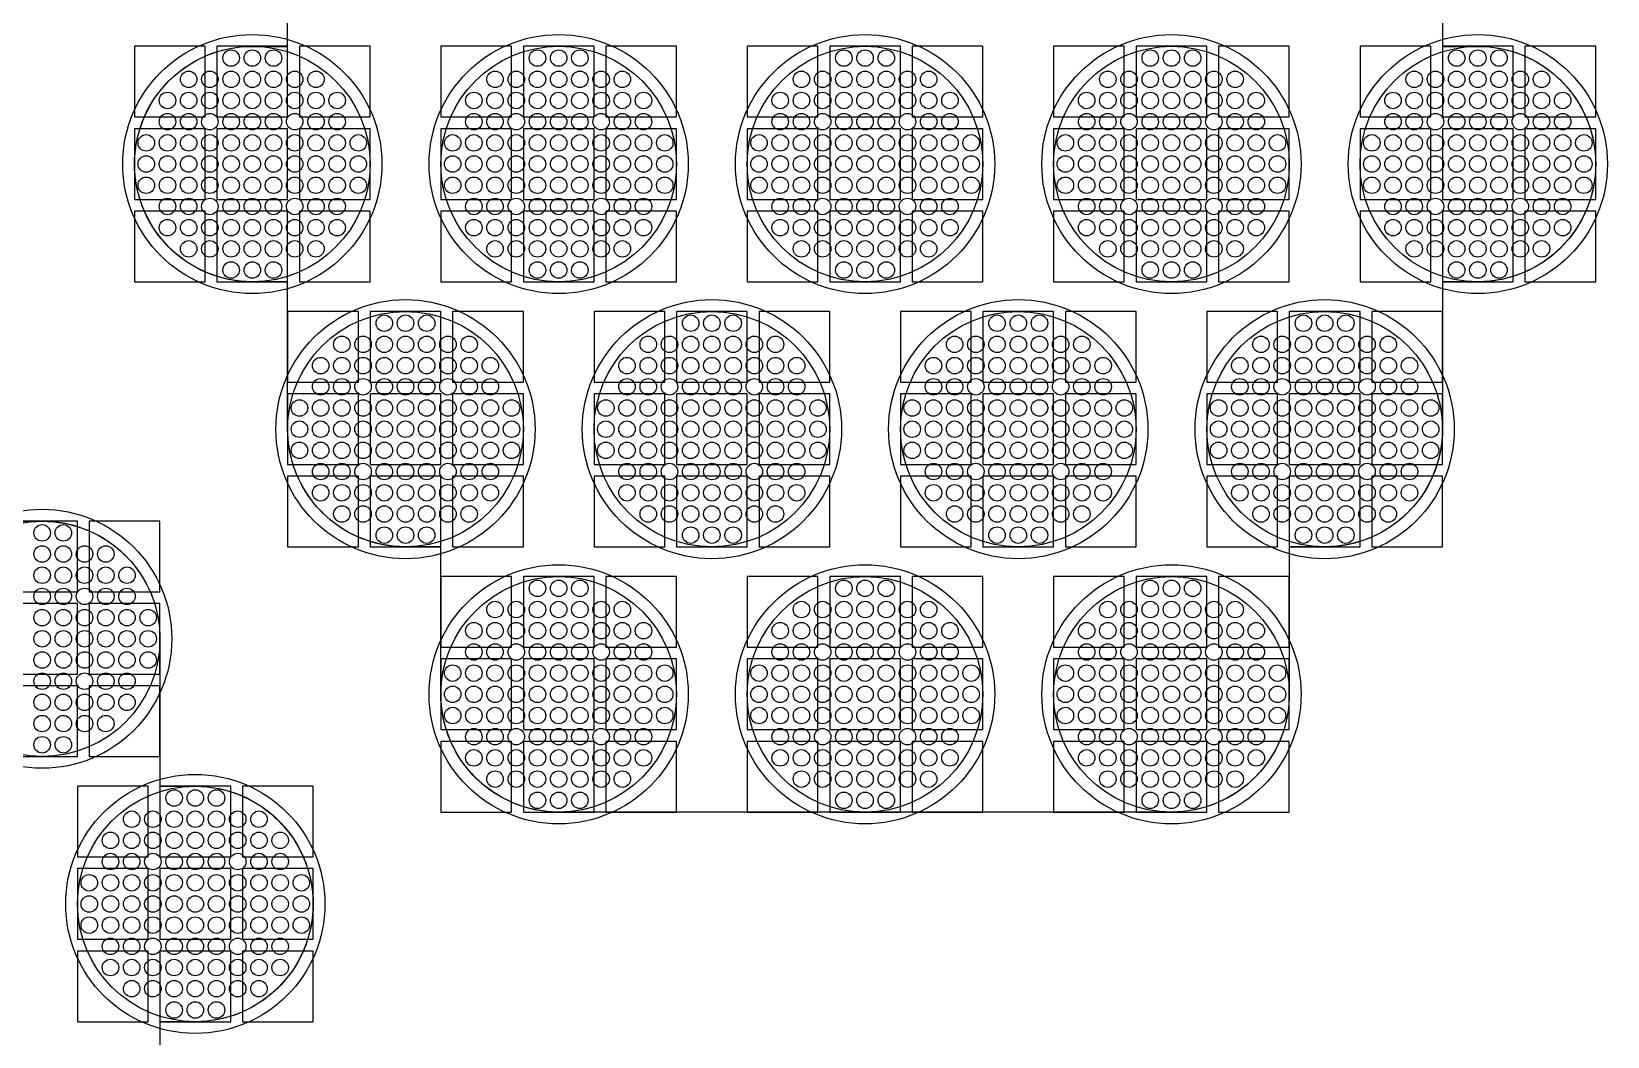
# Model space of a CAD drawing. Extents: x -49 to 54, y -38 to 38.
# Drawn here: x 37.28 to 43.96, y -30.41 to -26.14 of the extents above; entities that cross this region are included whole.
import ezdxf

# ---------------------------------------------------------------- set-up
doc = ezdxf.new("R2010")
doc.units = 0
for name, color, linetype in [('BACK_LAYER', 5, 'CONTINUOUS'), ('COND_LAYER_LOWER_ELECTRODE', 6, 'CONTINUOUS'), ('CONDUCTIVE_LAYER_BACK_LAYER', 2, 'CONTINUOUS'), ('EMITTER', 3, 'CONTINUOUS'), ('LOWER_ELECTRODE', 1, 'CONTINUOUS')]:
    doc.layers.add(name, color=color, linetype=linetype)

msp = doc.modelspace()

# ---------------------------------------------------------------- linework, layer by layer
at = {"layer": 'BACK_LAYER'}
for points in [[(37.7139, -26.5058), (38.0139, -26.5058), (38.0139, -26.2058), (37.7139, -26.2058)], [(38.0639, -26.5058), (38.3639, -26.5058), (38.3639, -26.2058), (38.0639, -26.2058)], [(38.4139, -26.5058), (38.7139, -26.5058), (38.7139, -26.2058), (38.4139, -26.2058)], [(39.0139, -26.5058), (39.3139, -26.5058), (39.3139, -26.2058), (39.0139, -26.2058)], [(39.3639, -26.5058), (39.6639, -26.5058), (39.6639, -26.2058), (39.3639, -26.2058)], [(39.7139, -26.5058), (40.0139, -26.5058), (40.0139, -26.2058), (39.7139, -26.2058)], [(40.3139, -26.5058), (40.6139, -26.5058), (40.6139, -26.2058), (40.3139, -26.2058)], [(40.6639, -26.5058), (40.9639, -26.5058), (40.9639, -26.2058), (40.6639, -26.2058)], [(41.0139, -26.5058), (41.3139, -26.5058), (41.3139, -26.2058), (41.0139, -26.2058)], [(41.6139, -26.5058), (41.9139, -26.5058), (41.9139, -26.2058), (41.6139, -26.2058)], [(41.9639, -26.5058), (42.2639, -26.5058), (42.2639, -26.2058), (41.9639, -26.2058)], [(42.3139, -26.5058), (42.6139, -26.5058), (42.6139, -26.2058), (42.3139, -26.2058)], [(42.9139, -26.5058), (43.2139, -26.5058), (43.2139, -26.2058), (42.9139, -26.2058)], [(43.2639, -26.5058), (43.5639, -26.5058), (43.5639, -26.2058), (43.2639, -26.2058)], [(43.6139, -26.5058), (43.9139, -26.5058), (43.9139, -26.2058), (43.6139, -26.2058)], [(37.7139, -26.8558), (38.0139, -26.8558), (38.0139, -26.5558), (37.7139, -26.5558)], [(38.0639, -26.8558), (38.3639, -26.8558), (38.3639, -26.5558), (38.0639, -26.5558)], [(38.4139, -26.8558), (38.7139, -26.8558), (38.7139, -26.5558), (38.4139, -26.5558)], [(39.0139, -26.8558), (39.3139, -26.8558), (39.3139, -26.5558), (39.0139, -26.5558)], [(39.3639, -26.8558), (39.6639, -26.8558), (39.6639, -26.5558), (39.3639, -26.5558)], [(39.7139, -26.8558), (40.0139, -26.8558), (40.0139, -26.5558), (39.7139, -26.5558)], [(40.3139, -26.8558), (40.6139, -26.8558), (40.6139, -26.5558), (40.3139, -26.5558)], [(40.6639, -26.8558), (40.9639, -26.8558), (40.9639, -26.5558), (40.6639, -26.5558)], [(41.0139, -26.8558), (41.3139, -26.8558), (41.3139, -26.5558), (41.0139, -26.5558)], [(41.6139, -26.8558), (41.9139, -26.8558), (41.9139, -26.5558), (41.6139, -26.5558)], [(41.9639, -26.8558), (42.2639, -26.8558), (42.2639, -26.5558), (41.9639, -26.5558)], [(42.3139, -26.8558), (42.6139, -26.8558), (42.6139, -26.5558), (42.3139, -26.5558)], [(42.9139, -26.8558), (43.2139, -26.8558), (43.2139, -26.5558), (42.9139, -26.5558)], [(43.2639, -26.8558), (43.5639, -26.8558), (43.5639, -26.5558), (43.2639, -26.5558)], [(43.6139, -26.8558), (43.9139, -26.8558), (43.9139, -26.5558), (43.6139, -26.5558)], [(37.7139, -27.2058), (38.0139, -27.2058), (38.0139, -26.9058), (37.7139, -26.9058)], [(38.0639, -27.2058), (38.3639, -27.2058), (38.3639, -26.9058), (38.0639, -26.9058)], [(38.4139, -27.2058), (38.7139, -27.2058), (38.7139, -26.9058), (38.4139, -26.9058)], [(39.0139, -27.2058), (39.3139, -27.2058), (39.3139, -26.9058), (39.0139, -26.9058)], [(39.3639, -27.2058), (39.6639, -27.2058), (39.6639, -26.9058), (39.3639, -26.9058)], [(39.7139, -27.2058), (40.0139, -27.2058), (40.0139, -26.9058), (39.7139, -26.9058)], [(40.3139, -27.2058), (40.6139, -27.2058), (40.6139, -26.9058), (40.3139, -26.9058)], [(40.6639, -27.2058), (40.9639, -27.2058), (40.9639, -26.9058), (40.6639, -26.9058)], [(41.0139, -27.2058), (41.3139, -27.2058), (41.3139, -26.9058), (41.0139, -26.9058)], [(41.6139, -27.2058), (41.9139, -27.2058), (41.9139, -26.9058), (41.6139, -26.9058)], [(41.9639, -27.2058), (42.2639, -27.2058), (42.2639, -26.9058), (41.9639, -26.9058)], [(42.3139, -27.2058), (42.6139, -27.2058), (42.6139, -26.9058), (42.3139, -26.9058)], [(42.9139, -27.2058), (43.2139, -27.2058), (43.2139, -26.9058), (42.9139, -26.9058)], [(43.2639, -27.2058), (43.5639, -27.2058), (43.5639, -26.9058), (43.2639, -26.9058)], [(43.6139, -27.2058), (43.9139, -27.2058), (43.9139, -26.9058), (43.6139, -26.9058)], [(38.3639, -27.6316), (38.6639, -27.6316), (38.6639, -27.3316), (38.3639, -27.3316)], [(38.7139, -27.6316), (39.0139, -27.6316), (39.0139, -27.3316), (38.7139, -27.3316)], [(39.0639, -27.6316), (39.3639, -27.6316), (39.3639, -27.3316), (39.0639, -27.3316)], [(39.6639, -27.6316), (39.9639, -27.6316), (39.9639, -27.3316), (39.6639, -27.3316)], [(40.0139, -27.6316), (40.3139, -27.6316), (40.3139, -27.3316), (40.0139, -27.3316)], [(40.3639, -27.6316), (40.6639, -27.6316), (40.6639, -27.3316), (40.3639, -27.3316)], [(40.9639, -27.6316), (41.2639, -27.6316), (41.2639, -27.3316), (40.9639, -27.3316)], [(41.3139, -27.6316), (41.6139, -27.6316), (41.6139, -27.3316), (41.3139, -27.3316)], [(41.6639, -27.6316), (41.9639, -27.6316), (41.9639, -27.3316), (41.6639, -27.3316)], [(42.2639, -27.6316), (42.5639, -27.6316), (42.5639, -27.3316), (42.2639, -27.3316)], [(42.6139, -27.6316), (42.9139, -27.6316), (42.9139, -27.3316), (42.6139, -27.3316)], [(42.9639, -27.6316), (43.2639, -27.6316), (43.2639, -27.3316), (42.9639, -27.3316)], [(38.3639, -27.9816), (38.6639, -27.9816), (38.6639, -27.6816), (38.3639, -27.6816)], [(38.7139, -27.9816), (39.0139, -27.9816), (39.0139, -27.6816), (38.7139, -27.6816)], [(39.0639, -27.9816), (39.3639, -27.9816), (39.3639, -27.6816), (39.0639, -27.6816)], [(39.6639, -27.9816), (39.9639, -27.9816), (39.9639, -27.6816), (39.6639, -27.6816)], [(40.0139, -27.9816), (40.3139, -27.9816), (40.3139, -27.6816), (40.0139, -27.6816)], [(40.3639, -27.9816), (40.6639, -27.9816), (40.6639, -27.6816), (40.3639, -27.6816)], [(40.9639, -27.9816), (41.2639, -27.9816), (41.2639, -27.6816), (40.9639, -27.6816)], [(41.3139, -27.9816), (41.6139, -27.9816), (41.6139, -27.6816), (41.3139, -27.6816)], [(41.6639, -27.9816), (41.9639, -27.9816), (41.9639, -27.6816), (41.6639, -27.6816)], [(42.2639, -27.9816), (42.5639, -27.9816), (42.5639, -27.6816), (42.2639, -27.6816)], [(42.6139, -27.9816), (42.9139, -27.9816), (42.9139, -27.6816), (42.6139, -27.6816)], [(42.9639, -27.9816), (43.2639, -27.9816), (43.2639, -27.6816), (42.9639, -27.6816)], [(38.3639, -28.3316), (38.6639, -28.3316), (38.6639, -28.0316), (38.3639, -28.0316)], [(38.7139, -28.3316), (39.0139, -28.3316), (39.0139, -28.0316), (38.7139, -28.0316)], [(39.0639, -28.3316), (39.3639, -28.3316), (39.3639, -28.0316), (39.0639, -28.0316)], [(39.6639, -28.3316), (39.9639, -28.3316), (39.9639, -28.0316), (39.6639, -28.0316)], [(40.0139, -28.3316), (40.3139, -28.3316), (40.3139, -28.0316), (40.0139, -28.0316)], [(40.3639, -28.3316), (40.6639, -28.3316), (40.6639, -28.0316), (40.3639, -28.0316)], [(40.9639, -28.3316), (41.2639, -28.3316), (41.2639, -28.0316), (40.9639, -28.0316)], [(41.3139, -28.3316), (41.6139, -28.3316), (41.6139, -28.0316), (41.3139, -28.0316)], [(41.6639, -28.3316), (41.9639, -28.3316), (41.9639, -28.0316), (41.6639, -28.0316)], [(42.2639, -28.3316), (42.5639, -28.3316), (42.5639, -28.0316), (42.2639, -28.0316)], [(42.6139, -28.3316), (42.9139, -28.3316), (42.9139, -28.0316), (42.6139, -28.0316)], [(42.9639, -28.3316), (43.2639, -28.3316), (43.2639, -28.0316), (42.9639, -28.0316)], [(37.1721, -28.5218), (37.4721, -28.5218), (37.4721, -28.2218), (37.1721, -28.2218)], [(37.5221, -28.5218), (37.8221, -28.5218), (37.8221, -28.2218), (37.5221, -28.2218)], [(39.0139, -28.7575), (39.3139, -28.7575), (39.3139, -28.4575), (39.0139, -28.4575)], [(39.3639, -28.7575), (39.6639, -28.7575), (39.6639, -28.4575), (39.3639, -28.4575)], [(39.7139, -28.7575), (40.0139, -28.7575), (40.0139, -28.4575), (39.7139, -28.4575)], [(40.3139, -28.7575), (40.6139, -28.7575), (40.6139, -28.4575), (40.3139, -28.4575)], [(40.6639, -28.7575), (40.9639, -28.7575), (40.9639, -28.4575), (40.6639, -28.4575)], [(41.0139, -28.7575), (41.3139, -28.7575), (41.3139, -28.4575), (41.0139, -28.4575)], [(41.6139, -28.7575), (41.9139, -28.7575), (41.9139, -28.4575), (41.6139, -28.4575)], [(41.9639, -28.7575), (42.2639, -28.7575), (42.2639, -28.4575), (41.9639, -28.4575)], [(42.3139, -28.7575), (42.6139, -28.7575), (42.6139, -28.4575), (42.3139, -28.4575)], [(37.1721, -28.8718), (37.4721, -28.8718), (37.4721, -28.5718), (37.1721, -28.5718)], [(37.5221, -28.8718), (37.8221, -28.8718), (37.8221, -28.5718), (37.5221, -28.5718)], [(39.0139, -29.1075), (39.3139, -29.1075), (39.3139, -28.8075), (39.0139, -28.8075)], [(39.3639, -29.1075), (39.6639, -29.1075), (39.6639, -28.8075), (39.3639, -28.8075)], [(39.7139, -29.1075), (40.0139, -29.1075), (40.0139, -28.8075), (39.7139, -28.8075)], [(40.3139, -29.1075), (40.6139, -29.1075), (40.6139, -28.8075), (40.3139, -28.8075)], [(40.6639, -29.1075), (40.9639, -29.1075), (40.9639, -28.8075), (40.6639, -28.8075)], [(41.0139, -29.1075), (41.3139, -29.1075), (41.3139, -28.8075), (41.0139, -28.8075)], [(41.6139, -29.1075), (41.9139, -29.1075), (41.9139, -28.8075), (41.6139, -28.8075)], [(41.9639, -29.1075), (42.2639, -29.1075), (42.2639, -28.8075), (41.9639, -28.8075)], [(42.3139, -29.1075), (42.6139, -29.1075), (42.6139, -28.8075), (42.3139, -28.8075)], [(37.1721, -29.2218), (37.4721, -29.2218), (37.4721, -28.9218), (37.1721, -28.9218)], [(37.5221, -29.2218), (37.8221, -29.2218), (37.8221, -28.9218), (37.5221, -28.9218)], [(39.0139, -29.4575), (39.3139, -29.4575), (39.3139, -29.1575), (39.0139, -29.1575)], [(39.3639, -29.4575), (39.6639, -29.4575), (39.6639, -29.1575), (39.3639, -29.1575)], [(39.7139, -29.4575), (40.0139, -29.4575), (40.0139, -29.1575), (39.7139, -29.1575)], [(40.3139, -29.4575), (40.6139, -29.4575), (40.6139, -29.1575), (40.3139, -29.1575)], [(40.6639, -29.4575), (40.9639, -29.4575), (40.9639, -29.1575), (40.6639, -29.1575)], [(41.0139, -29.4575), (41.3139, -29.4575), (41.3139, -29.1575), (41.0139, -29.1575)], [(41.6139, -29.4575), (41.9139, -29.4575), (41.9139, -29.1575), (41.6139, -29.1575)], [(41.9639, -29.4575), (42.2639, -29.4575), (42.2639, -29.1575), (41.9639, -29.1575)], [(42.3139, -29.4575), (42.6139, -29.4575), (42.6139, -29.1575), (42.3139, -29.1575)], [(37.4721, -29.6477), (37.7721, -29.6477), (37.7721, -29.3477), (37.4721, -29.3477)], [(37.8221, -29.6477), (38.1221, -29.6477), (38.1221, -29.3477), (37.8221, -29.3477)], [(38.1721, -29.6477), (38.4721, -29.6477), (38.4721, -29.3477), (38.1721, -29.3477)], [(37.4721, -29.9977), (37.7721, -29.9977), (37.7721, -29.6977), (37.4721, -29.6977)], [(37.8221, -29.9977), (38.1221, -29.9977), (38.1221, -29.6977), (37.8221, -29.6977)], [(38.1721, -29.9977), (38.4721, -29.9977), (38.4721, -29.6977), (38.1721, -29.6977)], [(37.4721, -30.3477), (37.7721, -30.3477), (37.7721, -30.0477), (37.4721, -30.0477)], [(37.8221, -30.3477), (38.1221, -30.3477), (38.1221, -30.0477), (37.8221, -30.0477)], [(38.1721, -30.3477), (38.4721, -30.3477), (38.4721, -30.0477), (38.1721, -30.0477)]]:
    msp.add_lwpolyline(points, close=True, dxfattribs=at)
at = {"layer": 'COND_LAYER_LOWER_ELECTRODE'}
for centre in [(38.2139, -26.7058), (39.5139, -26.7058), (40.8139, -26.7058), (42.1139, -26.7058), (43.4139, -26.7058), (38.8639, -27.8316), (40.1639, -27.8316), (41.4639, -27.8316), (42.7639, -27.8316), (37.3221, -28.7218), (39.5139, -28.9575), (40.8139, -28.9575), (42.1139, -28.9575), (37.9721, -29.8477)]:
    msp.add_circle(centre, 0.55, dxfattribs=at)
at = {"layer": 'CONDUCTIVE_LAYER_BACK_LAYER'}
for points in [[(43.2639, -25.58), (43.2639, -26.2059), (43.4239, -26.2059), (43.4437, -26.2067), (43.4636, -26.2083), (43.4833, -26.2106), (43.5029, -26.2138), (43.5224, -26.2177), (43.5417, -26.2224), (43.5609, -26.2279), (43.5797, -26.2341), (43.5984, -26.2411), (43.6167, -26.2488), (43.6347, -26.2572), (43.6524, -26.2663), (43.6697, -26.2761), (43.6865, -26.2866), (43.703, -26.2978), (43.719, -26.3096), (43.7345, -26.3221), (43.7495, -26.3351), (43.764, -26.3487), (43.7779, -26.3629), (43.7912, -26.3777), (43.804, -26.3929), (43.8161, -26.4087), (43.8276, -26.4249), (43.8384, -26.4416), (43.8486, -26.4587), (43.8581, -26.4761), (43.8669, -26.494), (43.8749, -26.5122), (43.8823, -26.5306), (43.8888, -26.5494), (43.8947, -26.5684), (43.8998, -26.5876), (43.9041, -26.607), (43.9076, -26.6266), (43.9104, -26.6463), (43.9124, -26.6661), (43.9135, -26.6859), (43.9139, -26.7058), (43.9135, -26.7257), (43.9124, -26.7455), (43.9104, -26.7653), (43.9076, -26.785), (43.9041, -26.8046), (43.8998, -26.824), (43.8947, -26.8432), (43.8888, -26.8622), (43.8823, -26.881), (43.8749, -26.8994), (43.8669, -26.9176), (43.8581, -26.9354), (43.8486, -26.9529), (43.8384, -26.97), (43.8276, -26.9867), (43.8161, -27.0029), (43.804, -27.0187), (43.7912, -27.0339), (43.7779, -27.0486), (43.764, -27.0628), (43.7495, -27.0765), (43.7345, -27.0895), (43.719, -27.102), (43.703, -27.1138), (43.6865, -27.125), (43.6697, -27.1355), (43.6524, -27.1453), (43.6347, -27.1544), (43.6167, -27.1628), (43.5984, -27.1705), (43.5797, -27.1775), (43.5609, -27.1837), (43.5417, -27.1892), (43.5224, -27.1939), (43.5029, -27.1978), (43.4833, -27.201), (43.4636, -27.2033), (43.4437, -27.2049), (43.4239, -27.2057), (43.2639, -27.2057), (43.2639, -27.8316), (43.2635, -27.8515), (43.2624, -27.8714), (43.2604, -27.8911), (43.2576, -27.9108), (43.2541, -27.9304), (43.2498, -27.9498), (43.2447, -27.969), (43.2388, -27.988), (43.2323, -28.0068), (43.2249, -28.0253), (43.2169, -28.0434), (43.2081, -28.0613), (43.1986, -28.0788), (43.1884, -28.0958), (43.1776, -28.1125), (43.1661, -28.1287), (43.154, -28.1445), (43.1412, -28.1597), (43.1279, -28.1745), (43.114, -28.1887), (43.0995, -28.2023), (43.0845, -28.2154), (43.069, -28.2278), (43.053, -28.2396), (43.0365, -28.2508), (43.0197, -28.2613), (43.0024, -28.2711), (42.9847, -28.2802), (42.9667, -28.2887), (42.9484, -28.2964), (42.9297, -28.3033), (42.9109, -28.3096), (42.8917, -28.315), (42.8724, -28.3197), (42.8529, -28.3236), (42.8333, -28.3268), (42.8136, -28.3292), (42.7937, -28.3307), (42.7739, -28.3315), (42.6139, -28.3315), (42.6139, -28.9575), (42.6135, -28.9773), (42.6124, -28.9972), (42.6104, -29.017), (42.6076, -29.0367), (42.6041, -29.0562), (42.5998, -29.0756), (42.5947, -29.0949), (42.5888, -29.1139), (42.5823, -29.1326), (42.5749, -29.1511), (42.5669, -29.1693), (42.5581, -29.1871), (42.5486, -29.2046), (42.5384, -29.2217), (42.5276, -29.2383), (42.5161, -29.2546), (42.504, -29.2703), (42.4912, -29.2856), (42.4779, -29.3003), (42.464, -29.3145), (42.4495, -29.3281), (42.4345, -29.3412), (42.419, -29.3536), (42.403, -29.3654), (42.3865, -29.3766), (42.3697, -29.3871), (42.3524, -29.397), (42.3347, -29.4061), (42.3167, -29.4145), (42.2984, -29.4222), (42.2797, -29.4292), (42.2609, -29.4354), (42.2417, -29.4409), (42.2224, -29.4456), (42.2029, -29.4495), (42.1833, -29.4526), (42.1636, -29.455), (42.1437, -29.4566), (42.1239, -29.4574), (39.504, -29.4574), (39.4841, -29.4566), (39.4643, -29.455), (39.4446, -29.4526), (39.4249, -29.4495), (39.4054, -29.4456), (39.3861, -29.4409), (39.367, -29.4354), (39.3481, -29.4292), (39.3295, -29.4222), (39.3112, -29.4145), (39.2932, -29.4061), (39.2755, -29.397), (39.2582, -29.3871), (39.2413, -29.3766), (39.2249, -29.3654), (39.2089, -29.3536), (39.1934, -29.3412), (39.1784, -29.3281), (39.1639, -29.3145), (39.15, -29.3003), (39.1367, -29.2856), (39.1239, -29.2703), (39.1118, -29.2546), (39.1003, -29.2383), (39.0894, -29.2217), (39.0793, -29.2046), (39.0698, -29.1871), (39.061, -29.1693), (39.053, -29.1511), (39.0456, -29.1326), (39.039, -29.1139), (39.0332, -29.0949), (39.0281, -29.0756), (39.0238, -29.0562), (39.0203, -29.0367), (39.0175, -29.017), (39.0155, -28.9972), (39.0143, -28.9773), (39.0139, -28.9575), (39.0139, -28.3315), (38.854, -28.3315), (38.8341, -28.3307), (38.8143, -28.3292), (38.7946, -28.3268), (38.7749, -28.3236), (38.7554, -28.3197), (38.7361, -28.315), (38.717, -28.3096), (38.6981, -28.3033), (38.6795, -28.2964), (38.6612, -28.2887), (38.6432, -28.2802), (38.6255, -28.2711), (38.6082, -28.2613), (38.5913, -28.2508), (38.5749, -28.2396), (38.5589, -28.2278), (38.5434, -28.2154), (38.5284, -28.2023), (38.5139, -28.1887), (38.5, -28.1745), (38.4867, -28.1597), (38.4739, -28.1445), (38.4618, -28.1287), (38.4503, -28.1125), (38.4394, -28.0958), (38.4293, -28.0788), (38.4198, -28.0613), (38.411, -28.0434), (38.403, -28.0253), (38.3956, -28.0068), (38.389, -27.988), (38.3832, -27.969), (38.3781, -27.9498), (38.3738, -27.9304), (38.3703, -27.9108), (38.3675, -27.8911), (38.3655, -27.8714), (38.3643, -27.8515), (38.3639, -27.8316), (38.3639, -27.2057), (38.204, -27.2057), (38.1841, -27.2049), (38.1643, -27.2033), (38.1446, -27.201), (38.1249, -27.1978), (38.1054, -27.1939), (38.0861, -27.1892), (38.067, -27.1837), (38.0481, -27.1775), (38.0295, -27.1705), (38.0112, -27.1628), (37.9932, -27.1544), (37.9755, -27.1453), (37.9582, -27.1355), (37.9413, -27.125), (37.9249, -27.1138), (37.9089, -27.102), (37.8934, -27.0895), (37.8784, -27.0765), (37.8639, -27.0628), (37.85, -27.0486), (37.8367, -27.0339), (37.8239, -27.0187), (37.8118, -27.0029), (37.8003, -26.9867), (37.7894, -26.97), (37.7793, -26.9529), (37.7698, -26.9354), (37.761, -26.9176), (37.753, -26.8994), (37.7456, -26.881), (37.739, -26.8622), (37.7332, -26.8432), (37.7281, -26.824), (37.7238, -26.8046), (37.7203, -26.785), (37.7175, -26.7653), (37.7155, -26.7455), (37.7143, -26.7257), (37.7139, -26.7058), (37.7143, -26.6859), (37.7155, -26.6661), (37.7175, -26.6463), (37.7203, -26.6266), (37.7238, -26.607), (37.7281, -26.5876), (37.7332, -26.5684), (37.739, -26.5494), (37.7456, -26.5306), (37.753, -26.5122), (37.761, -26.494), (37.7698, -26.4761), (37.7793, -26.4587), (37.7894, -26.4416), (37.8003, -26.4249), (37.8118, -26.4087), (37.8239, -26.3929), (37.8367, -26.3777), (37.85, -26.3629), (37.8639, -26.3487), (37.8784, -26.3351), (37.8934, -26.3221), (37.9089, -26.3096), (37.9249, -26.2978), (37.9413, -26.2866), (37.9582, -26.2761), (37.9755, -26.2663), (37.9932, -26.2572), (38.0112, -26.2488), (38.0295, -26.2411), (38.0481, -26.2341), (38.067, -26.2279), (38.0861, -26.2224), (38.1054, -26.2177), (38.1249, -26.2138), (38.1446, -26.2106), (38.1643, -26.2083), (38.1841, -26.2067), (38.204, -26.2059), (38.3639, -26.2059), (38.3639, -25.58)], [(37.1721, -28.2219), (37.332, -28.2219), (37.3519, -28.2227), (37.3717, -28.2243), (37.3914, -28.2267), (37.4111, -28.2298), (37.4306, -28.2337), (37.4499, -28.2384), (37.469, -28.2439), (37.4879, -28.2501), (37.5065, -28.2571), (37.5248, -28.2648), (37.5429, -28.2732), (37.5605, -28.2823), (37.5778, -28.2922), (37.5947, -28.3027), (37.6111, -28.3138), (37.6271, -28.3257), (37.6426, -28.3381), (37.6576, -28.3511), (37.6721, -28.3648), (37.686, -28.379), (37.6994, -28.3937), (37.7121, -28.409), (37.7242, -28.4247), (37.7357, -28.4409), (37.7466, -28.4576), (37.7567, -28.4747), (37.7662, -28.4922), (37.775, -28.51), (37.7831, -28.5282), (37.7904, -28.5467), (37.797, -28.5654), (37.8028, -28.5844), (37.8079, -28.6036), (37.8122, -28.6231), (37.8158, -28.6426), (37.8185, -28.6623), (37.8205, -28.6821), (37.8217, -28.7019), (37.8221, -28.7218), (37.8221, -29.3478), (37.982, -29.3478), (38.0019, -29.3485), (38.0217, -29.3501), (38.0414, -29.3525), (38.0611, -29.3556), (38.0806, -29.3596), (38.0999, -29.3643), (38.119, -29.3697), (38.1379, -29.3759), (38.1565, -29.3829), (38.1748, -29.3906), (38.1929, -29.399), (38.2105, -29.4082), (38.2278, -29.418), (38.2447, -29.4285), (38.2611, -29.4397), (38.2771, -29.4515), (38.2926, -29.4639), (38.3076, -29.477), (38.3221, -29.4906), (38.336, -29.5048), (38.3494, -29.5195), (38.3621, -29.5348), (38.3742, -29.5506), (38.3857, -29.5668), (38.3966, -29.5834), (38.4067, -29.6005), (38.4162, -29.618), (38.425, -29.6358), (38.4331, -29.654), (38.4404, -29.6725), (38.447, -29.6913), (38.4528, -29.7103), (38.4579, -29.7295), (38.4622, -29.7489), (38.4658, -29.7685), (38.4685, -29.7881), (38.4705, -29.8079), (38.4717, -29.8278), (38.4721, -29.8477), (38.4717, -29.8675), (38.4705, -29.8874), (38.4685, -29.9072), (38.4658, -29.9269), (38.4622, -29.9464), (38.4579, -29.9658), (38.4528, -29.985), (38.447, -30.0041), (38.4404, -30.0228), (38.4331, -30.0413), (38.425, -30.0595), (38.4162, -30.0773), (38.4067, -30.0948), (38.3966, -30.1119), (38.3857, -30.1285), (38.3742, -30.1448), (38.3621, -30.1605), (38.3494, -30.1758), (38.336, -30.1905), (38.3221, -30.2047), (38.3076, -30.2183), (38.2926, -30.2314), (38.2771, -30.2438), (38.2611, -30.2556), (38.2447, -30.2668), (38.2278, -30.2773), (38.2105, -30.2871), (38.1929, -30.2963), (38.1748, -30.3047), (38.1565, -30.3124), (38.1379, -30.3194), (38.119, -30.3256), (38.0999, -30.331), (38.0806, -30.3357), (38.0611, -30.3397), (38.0414, -30.3428), (38.0217, -30.3452), (38.0019, -30.3468), (37.982, -30.3476), (37.8221, -30.3476), (37.8221, -30.9735)]]:
    msp.add_lwpolyline(points, dxfattribs=at)
at = {"layer": 'EMITTER'}
for centre in [(38.2139, -26.7058), (39.5139, -26.7058), (40.8139, -26.7058), (42.1139, -26.7058), (43.4139, -26.7058), (38.8639, -27.8316), (40.1639, -27.8316), (41.4639, -27.8316), (42.7639, -27.8316), (37.3221, -28.7218), (39.5139, -28.9575), (40.8139, -28.9575), (42.1139, -28.9575), (37.9721, -29.8477)]:
    msp.add_circle(centre, 0.5, dxfattribs=at)
at = {"layer": 'LOWER_ELECTRODE'}
for centre in [(38.1239, -26.2558), (38.2139, -26.2558), (38.3039, -26.2558), (39.4239, -26.2558), (39.5139, -26.2558), (39.6039, -26.2558), (40.7239, -26.2558), (40.8139, -26.2558), (40.9039, -26.2558), (42.0239, -26.2558), (42.1139, -26.2558), (42.2039, -26.2558), (43.3239, -26.2558), (43.4139, -26.2558), (43.5039, -26.2558), (37.9439, -26.3458), (38.0339, -26.3458), (38.1239, -26.3458), (38.2139, -26.3458), (38.3039, -26.3458), (38.3939, -26.3458), (38.4839, -26.3458), (39.2439, -26.3458), (39.3339, -26.3458), (39.4239, -26.3458), (39.5139, -26.3458), (39.6039, -26.3458), (39.6939, -26.3458), (39.7839, -26.3458), (40.5439, -26.3458), (40.6339, -26.3458), (40.7239, -26.3458), (40.8139, -26.3458), (40.9039, -26.3458), (40.9939, -26.3458), (41.0839, -26.3458), (41.8439, -26.3458), (41.9339, -26.3458), (42.0239, -26.3458), (42.1139, -26.3458), (42.2039, -26.3458), (42.2939, -26.3458), (42.3839, -26.3458), (43.1439, -26.3458), (43.2339, -26.3458), (43.3239, -26.3458), (43.4139, -26.3458), (43.5039, -26.3458), (43.5939, -26.3458), (43.6839, -26.3458), (37.8539, -26.4358), (37.9439, -26.4358), (38.0339, -26.4358), (38.1239, -26.4358), (38.2139, -26.4358), (38.3039, -26.4358), (38.3939, -26.4358), (38.4839, -26.4358), (38.5739, -26.4358), (39.1539, -26.4358), (39.2439, -26.4358), (39.3339, -26.4358), (39.4239, -26.4358), (39.5139, -26.4358), (39.6039, -26.4358), (39.6939, -26.4358), (39.7839, -26.4358), (39.8739, -26.4358), (40.4539, -26.4358), (40.5439, -26.4358), (40.6339, -26.4358), (40.7239, -26.4358), (40.8139, -26.4358), (40.9039, -26.4358), (40.9939, -26.4358), (41.0839, -26.4358), (41.1739, -26.4358), (41.7539, -26.4358), (41.8439, -26.4358), (41.9339, -26.4358), (42.0239, -26.4358), (42.1139, -26.4358), (42.2039, -26.4358), (42.2939, -26.4358), (42.3839, -26.4358), (42.4739, -26.4358), (43.0539, -26.4358), (43.1439, -26.4358), (43.2339, -26.4358), (43.3239, -26.4358), (43.4139, -26.4358), (43.5039, -26.4358), (43.5939, -26.4358), (43.6839, -26.4358), (43.7739, -26.4358), (37.8539, -26.5258), (37.9439, -26.5258), (38.0339, -26.5258), (38.1239, -26.5258), (38.2139, -26.5258), (38.3039, -26.5258), (38.3939, -26.5258), (38.4839, -26.5258), (38.5739, -26.5258), (39.1539, -26.5258), (39.2439, -26.5258), (39.3339, -26.5258), (39.4239, -26.5258), (39.5139, -26.5258), (39.6039, -26.5258), (39.6939, -26.5258), (39.7839, -26.5258), (39.8739, -26.5258), (40.4539, -26.5258), (40.5439, -26.5258), (40.6339, -26.5258), (40.7239, -26.5258), (40.8139, -26.5258), (40.9039, -26.5258), (40.9939, -26.5258), (41.0839, -26.5258), (41.1739, -26.5258), (41.7539, -26.5258), (41.8439, -26.5258), (41.9339, -26.5258), (42.0239, -26.5258), (42.1139, -26.5258), (42.2039, -26.5258), (42.2939, -26.5258), (42.3839, -26.5258), (42.4739, -26.5258), (43.0539, -26.5258), (43.1439, -26.5258), (43.2339, -26.5258), (43.3239, -26.5258), (43.4139, -26.5258), (43.5039, -26.5258), (43.5939, -26.5258), (43.6839, -26.5258), (43.7739, -26.5258), (37.7639, -26.6158), (37.8539, -26.6158), (37.9439, -26.6158), (38.0339, -26.6158), (38.1239, -26.6158), (38.2139, -26.6158), (38.3039, -26.6158), (38.3939, -26.6158), (38.4839, -26.6158), (38.5739, -26.6158), (38.6639, -26.6158), (39.0639, -26.6158), (39.1539, -26.6158), (39.2439, -26.6158), (39.3339, -26.6158), (39.4239, -26.6158), (39.5139, -26.6158), (39.6039, -26.6158), (39.6939, -26.6158), (39.7839, -26.6158), (39.8739, -26.6158), (39.9639, -26.6158), (40.3639, -26.6158), (40.4539, -26.6158), (40.5439, -26.6158), (40.6339, -26.6158), (40.7239, -26.6158), (40.8139, -26.6158), (40.9039, -26.6158), (40.9939, -26.6158), (41.0839, -26.6158), (41.1739, -26.6158), (41.2639, -26.6158), (41.6639, -26.6158), (41.7539, -26.6158), (41.8439, -26.6158), (41.9339, -26.6158), (42.0239, -26.6158), (42.1139, -26.6158), (42.2039, -26.6158), (42.2939, -26.6158), (42.3839, -26.6158), (42.4739, -26.6158), (42.5639, -26.6158), (42.9639, -26.6158), (43.0539, -26.6158), (43.1439, -26.6158), (43.2339, -26.6158), (43.3239, -26.6158), (43.4139, -26.6158), (43.5039, -26.6158), (43.5939, -26.6158), (43.6839, -26.6158), (43.7739, -26.6158), (43.8639, -26.6158), (37.7639, -26.7058), (37.8539, -26.7058), (37.9439, -26.7058), (38.0339, -26.7058), (38.1239, -26.7058), (38.2139, -26.7058), (38.3039, -26.7058), (38.3939, -26.7058), (38.4839, -26.7058), (38.5739, -26.7058), (38.6639, -26.7058), (39.0639, -26.7058), (39.1539, -26.7058), (39.2439, -26.7058), (39.3339, -26.7058), (39.4239, -26.7058), (39.5139, -26.7058), (39.6039, -26.7058), (39.6939, -26.7058), (39.7839, -26.7058), (39.8739, -26.7058), (39.9639, -26.7058), (40.3639, -26.7058), (40.4539, -26.7058), (40.5439, -26.7058), (40.6339, -26.7058), (40.7239, -26.7058), (40.8139, -26.7058), (40.9039, -26.7058), (40.9939, -26.7058), (41.0839, -26.7058), (41.1739, -26.7058), (41.2639, -26.7058), (41.6639, -26.7058), (41.7539, -26.7058), (41.8439, -26.7058), (41.9339, -26.7058), (42.0239, -26.7058), (42.1139, -26.7058), (42.2039, -26.7058), (42.2939, -26.7058), (42.3839, -26.7058), (42.4739, -26.7058), (42.5639, -26.7058), (42.9639, -26.7058), (43.0539, -26.7058), (43.1439, -26.7058), (43.2339, -26.7058), (43.3239, -26.7058), (43.4139, -26.7058), (43.5039, -26.7058), (43.5939, -26.7058), (43.6839, -26.7058), (43.7739, -26.7058), (43.8639, -26.7058), (37.7639, -26.7958), (37.8539, -26.7958), (37.9439, -26.7958), (38.0339, -26.7958), (38.1239, -26.7958), (38.2139, -26.7958), (38.3039, -26.7958), (38.3939, -26.7958), (38.4839, -26.7958), (38.5739, -26.7958), (38.6639, -26.7958), (39.0639, -26.7958), (39.1539, -26.7958), (39.2439, -26.7958), (39.3339, -26.7958), (39.4239, -26.7958), (39.5139, -26.7958), (39.6039, -26.7958), (39.6939, -26.7958), (39.7839, -26.7958), (39.8739, -26.7958), (39.9639, -26.7958), (40.3639, -26.7958), (40.4539, -26.7958), (40.5439, -26.7958), (40.6339, -26.7958), (40.7239, -26.7958), (40.8139, -26.7958), (40.9039, -26.7958), (40.9939, -26.7958), (41.0839, -26.7958), (41.1739, -26.7958), (41.2639, -26.7958), (41.6639, -26.7958), (41.7539, -26.7958), (41.8439, -26.7958), (41.9339, -26.7958), (42.0239, -26.7958), (42.1139, -26.7958), (42.2039, -26.7958), (42.2939, -26.7958), (42.3839, -26.7958), (42.4739, -26.7958), (42.5639, -26.7958), (42.9639, -26.7958), (43.0539, -26.7958), (43.1439, -26.7958), (43.2339, -26.7958), (43.3239, -26.7958), (43.4139, -26.7958), (43.5039, -26.7958), (43.5939, -26.7958), (43.6839, -26.7958), (43.7739, -26.7958), (43.8639, -26.7958), (37.8539, -26.8858), (37.9439, -26.8858), (38.0339, -26.8858), (38.1239, -26.8858), (38.2139, -26.8858), (38.3039, -26.8858), (38.3939, -26.8858), (38.4839, -26.8858), (38.5739, -26.8858), (39.1539, -26.8858), (39.2439, -26.8858), (39.3339, -26.8858), (39.4239, -26.8858), (39.5139, -26.8858), (39.6039, -26.8858), (39.6939, -26.8858), (39.7839, -26.8858), (39.8739, -26.8858), (40.4539, -26.8858), (40.5439, -26.8858), (40.6339, -26.8858), (40.7239, -26.8858), (40.8139, -26.8858), (40.9039, -26.8858), (40.9939, -26.8858), (41.0839, -26.8858), (41.1739, -26.8858), (41.7539, -26.8858), (41.8439, -26.8858), (41.9339, -26.8858), (42.0239, -26.8858), (42.1139, -26.8858), (42.2039, -26.8858), (42.2939, -26.8858), (42.3839, -26.8858), (42.4739, -26.8858), (43.0539, -26.8858), (43.1439, -26.8858), (43.2339, -26.8858), (43.3239, -26.8858), (43.4139, -26.8858), (43.5039, -26.8858), (43.5939, -26.8858), (43.6839, -26.8858), (43.7739, -26.8858), (37.8539, -26.9758), (37.9439, -26.9758), (38.0339, -26.9758), (38.1239, -26.9758), (38.2139, -26.9758), (38.3039, -26.9758), (38.3939, -26.9758), (38.4839, -26.9758), (38.5739, -26.9758), (39.1539, -26.9758), (39.2439, -26.9758), (39.3339, -26.9758), (39.4239, -26.9758), (39.5139, -26.9758), (39.6039, -26.9758), (39.6939, -26.9758), (39.7839, -26.9758), (39.8739, -26.9758), (40.4539, -26.9758), (40.5439, -26.9758), (40.6339, -26.9758), (40.7239, -26.9758), (40.8139, -26.9758), (40.9039, -26.9758), (40.9939, -26.9758), (41.0839, -26.9758), (41.1739, -26.9758), (41.7539, -26.9758), (41.8439, -26.9758), (41.9339, -26.9758), (42.0239, -26.9758), (42.1139, -26.9758), (42.2039, -26.9758), (42.2939, -26.9758), (42.3839, -26.9758), (42.4739, -26.9758), (43.0539, -26.9758), (43.1439, -26.9758), (43.2339, -26.9758), (43.3239, -26.9758), (43.4139, -26.9758), (43.5039, -26.9758), (43.5939, -26.9758), (43.6839, -26.9758), (43.7739, -26.9758), (37.9439, -27.0658), (38.0339, -27.0658), (38.1239, -27.0658), (38.2139, -27.0658), (38.3039, -27.0658), (38.3939, -27.0658), (38.4839, -27.0658), (39.2439, -27.0658), (39.3339, -27.0658), (39.4239, -27.0658), (39.5139, -27.0658), (39.6039, -27.0658), (39.6939, -27.0658), (39.7839, -27.0658), (40.5439, -27.0658), (40.6339, -27.0658), (40.7239, -27.0658), (40.8139, -27.0658), (40.9039, -27.0658), (40.9939, -27.0658), (41.0839, -27.0658), (41.8439, -27.0658), (41.9339, -27.0658), (42.0239, -27.0658), (42.1139, -27.0658), (42.2039, -27.0658), (42.2939, -27.0658), (42.3839, -27.0658), (43.1439, -27.0658), (43.2339, -27.0658), (43.3239, -27.0658), (43.4139, -27.0658), (43.5039, -27.0658), (43.5939, -27.0658), (43.6839, -27.0658), (38.1239, -27.1558), (38.2139, -27.1558), (38.3039, -27.1558), (39.4239, -27.1558), (39.5139, -27.1558), (39.6039, -27.1558), (40.7239, -27.1558), (40.8139, -27.1558), (40.9039, -27.1558), (42.0239, -27.1558), (42.1139, -27.1558), (42.2039, -27.1558), (43.3239, -27.1558), (43.4139, -27.1558), (43.5039, -27.1558), (38.7739, -27.3816), (38.8639, -27.3816), (38.9539, -27.3816), (40.0739, -27.3816), (40.1639, -27.3816), (40.2539, -27.3816), (41.3739, -27.3816), (41.4639, -27.3816), (41.5539, -27.3816), (42.6739, -27.3816), (42.7639, -27.3816), (42.8539, -27.3816), (38.5939, -27.4716), (38.6839, -27.4716), (38.7739, -27.4716), (38.8639, -27.4716), (38.9539, -27.4716), (39.0439, -27.4716), (39.1339, -27.4716), (39.8939, -27.4716), (39.9839, -27.4716), (40.0739, -27.4716), (40.1639, -27.4716), (40.2539, -27.4716), (40.3439, -27.4716), (40.4339, -27.4716), (41.1939, -27.4716), (41.2839, -27.4716), (41.3739, -27.4716), (41.4639, -27.4716), (41.5539, -27.4716), (41.6439, -27.4716), (41.7339, -27.4716), (42.4939, -27.4716), (42.5839, -27.4716), (42.6739, -27.4716), (42.7639, -27.4716), (42.8539, -27.4716), (42.9439, -27.4716), (43.0339, -27.4716), (38.5039, -27.5616), (38.5939, -27.5616), (38.6839, -27.5616), (38.7739, -27.5616), (38.8639, -27.5616), (38.9539, -27.5616), (39.0439, -27.5616), (39.1339, -27.5616), (39.2239, -27.5616), (39.8039, -27.5616), (39.8939, -27.5616), (39.9839, -27.5616), (40.0739, -27.5616), (40.1639, -27.5616), (40.2539, -27.5616), (40.3439, -27.5616), (40.4339, -27.5616), (40.5239, -27.5616), (41.1039, -27.5616), (41.1939, -27.5616), (41.2839, -27.5616), (41.3739, -27.5616), (41.4639, -27.5616), (41.5539, -27.5616), (41.6439, -27.5616), (41.7339, -27.5616), (41.8239, -27.5616), (42.4039, -27.5616), (42.4939, -27.5616), (42.5839, -27.5616), (42.6739, -27.5616), (42.7639, -27.5616), (42.8539, -27.5616), (42.9439, -27.5616), (43.0339, -27.5616), (43.1239, -27.5616), (38.5039, -27.6516), (38.5939, -27.6516), (38.6839, -27.6516), (38.7739, -27.6516), (38.8639, -27.6516), (38.9539, -27.6516), (39.0439, -27.6516), (39.1339, -27.6516), (39.2239, -27.6516), (39.8039, -27.6516), (39.8939, -27.6516), (39.9839, -27.6516), (40.0739, -27.6516), (40.1639, -27.6516), (40.2539, -27.6516), (40.3439, -27.6516), (40.4339, -27.6516), (40.5239, -27.6516), (41.1039, -27.6516), (41.1939, -27.6516), (41.2839, -27.6516), (41.3739, -27.6516), (41.4639, -27.6516), (41.5539, -27.6516), (41.6439, -27.6516), (41.7339, -27.6516), (41.8239, -27.6516), (42.4039, -27.6516), (42.4939, -27.6516), (42.5839, -27.6516), (42.6739, -27.6516), (42.7639, -27.6516), (42.8539, -27.6516), (42.9439, -27.6516), (43.0339, -27.6516), (43.1239, -27.6516), (38.4139, -27.7416), (38.5039, -27.7416), (38.5939, -27.7416), (38.6839, -27.7416), (38.7739, -27.7416), (38.8639, -27.7416), (38.9539, -27.7416), (39.0439, -27.7416), (39.1339, -27.7416), (39.2239, -27.7416), (39.3139, -27.7416), (39.7139, -27.7416), (39.8039, -27.7416), (39.8939, -27.7416), (39.9839, -27.7416), (40.0739, -27.7416), (40.1639, -27.7416), (40.2539, -27.7416), (40.3439, -27.7416), (40.4339, -27.7416), (40.5239, -27.7416), (40.6139, -27.7416), (41.0139, -27.7416), (41.1039, -27.7416), (41.1939, -27.7416), (41.2839, -27.7416), (41.3739, -27.7416), (41.4639, -27.7416), (41.5539, -27.7416), (41.6439, -27.7416), (41.7339, -27.7416), (41.8239, -27.7416), (41.9139, -27.7416), (42.3139, -27.7416), (42.4039, -27.7416), (42.4939, -27.7416), (42.5839, -27.7416), (42.6739, -27.7416), (42.7639, -27.7416), (42.8539, -27.7416), (42.9439, -27.7416), (43.0339, -27.7416), (43.1239, -27.7416), (43.2139, -27.7416), (38.4139, -27.8316), (38.5039, -27.8316), (38.5939, -27.8316), (38.6839, -27.8316), (38.7739, -27.8316), (38.8639, -27.8316), (38.9539, -27.8316), (39.0439, -27.8316), (39.1339, -27.8316), (39.2239, -27.8316), (39.3139, -27.8316), (39.7139, -27.8316), (39.8039, -27.8316), (39.8939, -27.8316), (39.9839, -27.8316), (40.0739, -27.8316), (40.1639, -27.8316), (40.2539, -27.8316), (40.3439, -27.8316), (40.4339, -27.8316), (40.5239, -27.8316), (40.6139, -27.8316), (41.0139, -27.8316), (41.1039, -27.8316), (41.1939, -27.8316), (41.2839, -27.8316), (41.3739, -27.8316), (41.4639, -27.8316), (41.5539, -27.8316), (41.6439, -27.8316), (41.7339, -27.8316), (41.8239, -27.8316), (41.9139, -27.8316), (42.3139, -27.8316), (42.4039, -27.8316), (42.4939, -27.8316), (42.5839, -27.8316), (42.6739, -27.8316), (42.7639, -27.8316), (42.8539, -27.8316), (42.9439, -27.8316), (43.0339, -27.8316), (43.1239, -27.8316), (43.2139, -27.8316), (38.4139, -27.9216), (38.5039, -27.9216), (38.5939, -27.9216), (38.6839, -27.9216), (38.7739, -27.9216), (38.8639, -27.9216), (38.9539, -27.9216), (39.0439, -27.9216), (39.1339, -27.9216), (39.2239, -27.9216), (39.3139, -27.9216), (39.7139, -27.9216), (39.8039, -27.9216), (39.8939, -27.9216), (39.9839, -27.9216), (40.0739, -27.9216), (40.1639, -27.9216), (40.2539, -27.9216), (40.3439, -27.9216), (40.4339, -27.9216), (40.5239, -27.9216), (40.6139, -27.9216), (41.0139, -27.9216), (41.1039, -27.9216), (41.1939, -27.9216), (41.2839, -27.9216), (41.3739, -27.9216), (41.4639, -27.9216), (41.5539, -27.9216), (41.6439, -27.9216), (41.7339, -27.9216), (41.8239, -27.9216), (41.9139, -27.9216), (42.3139, -27.9216), (42.4039, -27.9216), (42.4939, -27.9216), (42.5839, -27.9216), (42.6739, -27.9216), (42.7639, -27.9216), (42.8539, -27.9216), (42.9439, -27.9216), (43.0339, -27.9216), (43.1239, -27.9216), (43.2139, -27.9216), (38.5039, -28.0116), (38.5939, -28.0116), (38.6839, -28.0116), (38.7739, -28.0116), (38.8639, -28.0116), (38.9539, -28.0116), (39.0439, -28.0116), (39.1339, -28.0116), (39.2239, -28.0116), (39.8039, -28.0116), (39.8939, -28.0116), (39.9839, -28.0116), (40.0739, -28.0116), (40.1639, -28.0116), (40.2539, -28.0116), (40.3439, -28.0116), (40.4339, -28.0116), (40.5239, -28.0116), (41.1039, -28.0116), (41.1939, -28.0116), (41.2839, -28.0116), (41.3739, -28.0116), (41.4639, -28.0116), (41.5539, -28.0116), (41.6439, -28.0116), (41.7339, -28.0116), (41.8239, -28.0116), (42.4039, -28.0116), (42.4939, -28.0116), (42.5839, -28.0116), (42.6739, -28.0116), (42.7639, -28.0116), (42.8539, -28.0116), (42.9439, -28.0116), (43.0339, -28.0116), (43.1239, -28.0116), (38.5039, -28.1016), (38.5939, -28.1016), (38.6839, -28.1016), (38.7739, -28.1016), (38.8639, -28.1016), (38.9539, -28.1016), (39.0439, -28.1016), (39.1339, -28.1016), (39.2239, -28.1016), (39.8039, -28.1016), (39.8939, -28.1016), (39.9839, -28.1016), (40.0739, -28.1016), (40.1639, -28.1016), (40.2539, -28.1016), (40.3439, -28.1016), (40.4339, -28.1016), (40.5239, -28.1016), (41.1039, -28.1016), (41.1939, -28.1016), (41.2839, -28.1016), (41.3739, -28.1016), (41.4639, -28.1016), (41.5539, -28.1016), (41.6439, -28.1016), (41.7339, -28.1016), (41.8239, -28.1016), (42.4039, -28.1016), (42.4939, -28.1016), (42.5839, -28.1016), (42.6739, -28.1016), (42.7639, -28.1016), (42.8539, -28.1016), (42.9439, -28.1016), (43.0339, -28.1016), (43.1239, -28.1016), (38.5939, -28.1916), (38.6839, -28.1916), (38.7739, -28.1916), (38.8639, -28.1916), (38.9539, -28.1916), (39.0439, -28.1916), (39.1339, -28.1916), (39.8939, -28.1916), (39.9839, -28.1916), (40.0739, -28.1916), (40.1639, -28.1916), (40.2539, -28.1916), (40.3439, -28.1916), (40.4339, -28.1916), (41.1939, -28.1916), (41.2839, -28.1916), (41.3739, -28.1916), (41.4639, -28.1916), (41.5539, -28.1916), (41.6439, -28.1916), (41.7339, -28.1916), (42.4939, -28.1916), (42.5839, -28.1916), (42.6739, -28.1916), (42.7639, -28.1916), (42.8539, -28.1916), (42.9439, -28.1916), (43.0339, -28.1916), (37.3221, -28.2718), (37.4121, -28.2718), (38.7739, -28.2816), (38.8639, -28.2816), (38.9539, -28.2816), (40.0739, -28.2816), (40.1639, -28.2816), (40.2539, -28.2816), (41.3739, -28.2816), (41.4639, -28.2816), (41.5539, -28.2816), (42.6739, -28.2816), (42.7639, -28.2816), (42.8539, -28.2816), (37.3221, -28.3618), (37.4121, -28.3618), (37.5021, -28.3618), (37.5921, -28.3618), (37.3221, -28.4518), (37.4121, -28.4518), (37.5021, -28.4518), (37.5921, -28.4518), (37.6821, -28.4518), (39.4239, -28.5075), (39.5139, -28.5075), (39.6039, -28.5075), (40.7239, -28.5075), (40.8139, -28.5075), (40.9039, -28.5075), (42.0239, -28.5075), (42.1139, -28.5075), (42.2039, -28.5075), (37.3221, -28.5418), (37.4121, -28.5418), (37.5021, -28.5418), (37.5921, -28.5418), (37.6821, -28.5418), (37.3221, -28.6318), (37.4121, -28.6318), (37.5021, -28.6318), (37.5921, -28.6318), (37.6821, -28.6318), (37.7721, -28.6318), (39.2439, -28.5975), (39.3339, -28.5975), (39.4239, -28.5975), (39.5139, -28.5975), (39.6039, -28.5975), (39.6939, -28.5975), (39.7839, -28.5975), (40.5439, -28.5975), (40.6339, -28.5975), (40.7239, -28.5975), (40.8139, -28.5975), (40.9039, -28.5975), (40.9939, -28.5975), (41.0839, -28.5975), (41.8439, -28.5975), (41.9339, -28.5975), (42.0239, -28.5975), (42.1139, -28.5975), (42.2039, -28.5975), (42.2939, -28.5975), (42.3839, -28.5975), (39.1539, -28.6875), (39.2439, -28.6875), (39.3339, -28.6875), (39.4239, -28.6875), (39.5139, -28.6875), (39.6039, -28.6875), (39.6939, -28.6875), (39.7839, -28.6875), (39.8739, -28.6875), (40.4539, -28.6875), (40.5439, -28.6875), (40.6339, -28.6875), (40.7239, -28.6875), (40.8139, -28.6875), (40.9039, -28.6875), (40.9939, -28.6875), (41.0839, -28.6875), (41.1739, -28.6875), (41.7539, -28.6875), (41.8439, -28.6875), (41.9339, -28.6875), (42.0239, -28.6875), (42.1139, -28.6875), (42.2039, -28.6875), (42.2939, -28.6875), (42.3839, -28.6875), (42.4739, -28.6875), (37.3221, -28.7218), (37.4121, -28.7218), (37.5021, -28.7218), (37.5921, -28.7218), (37.6821, -28.7218), (37.7721, -28.7218), (39.1539, -28.7775), (39.2439, -28.7775), (39.3339, -28.7775), (39.4239, -28.7775), (39.5139, -28.7775), (39.6039, -28.7775), (39.6939, -28.7775), (39.7839, -28.7775), (39.8739, -28.7775), (40.4539, -28.7775), (40.5439, -28.7775), (40.6339, -28.7775), (40.7239, -28.7775), (40.8139, -28.7775), (40.9039, -28.7775), (40.9939, -28.7775), (41.0839, -28.7775), (41.1739, -28.7775), (41.7539, -28.7775), (41.8439, -28.7775), (41.9339, -28.7775), (42.0239, -28.7775), (42.1139, -28.7775), (42.2039, -28.7775), (42.2939, -28.7775), (42.3839, -28.7775), (42.4739, -28.7775), (37.3221, -28.8118), (37.4121, -28.8118), (37.5021, -28.8118), (37.5921, -28.8118), (37.6821, -28.8118), (37.7721, -28.8118), (37.3221, -28.9018), (37.4121, -28.9018), (37.5021, -28.9018), (37.5921, -28.9018), (37.6821, -28.9018), (39.0639, -28.8675), (39.1539, -28.8675), (39.2439, -28.8675), (39.3339, -28.8675), (39.4239, -28.8675), (39.5139, -28.8675), (39.6039, -28.8675), (39.6939, -28.8675), (39.7839, -28.8675), (39.8739, -28.8675), (39.9639, -28.8675), (40.3639, -28.8675), (40.4539, -28.8675), (40.5439, -28.8675), (40.6339, -28.8675), (40.7239, -28.8675), (40.8139, -28.8675), (40.9039, -28.8675), (40.9939, -28.8675), (41.0839, -28.8675), (41.1739, -28.8675), (41.2639, -28.8675), (41.6639, -28.8675), (41.7539, -28.8675), (41.8439, -28.8675), (41.9339, -28.8675), (42.0239, -28.8675), (42.1139, -28.8675), (42.2039, -28.8675), (42.2939, -28.8675), (42.3839, -28.8675), (42.4739, -28.8675), (42.5639, -28.8675), (39.0639, -28.9575), (39.1539, -28.9575), (39.2439, -28.9575), (39.3339, -28.9575), (39.4239, -28.9575), (39.5139, -28.9575), (39.6039, -28.9575), (39.6939, -28.9575), (39.7839, -28.9575), (39.8739, -28.9575), (39.9639, -28.9575), (40.3639, -28.9575), (40.4539, -28.9575), (40.5439, -28.9575), (40.6339, -28.9575), (40.7239, -28.9575), (40.8139, -28.9575), (40.9039, -28.9575), (40.9939, -28.9575), (41.0839, -28.9575), (41.1739, -28.9575), (41.2639, -28.9575), (41.6639, -28.9575), (41.7539, -28.9575), (41.8439, -28.9575), (41.9339, -28.9575), (42.0239, -28.9575), (42.1139, -28.9575), (42.2039, -28.9575), (42.2939, -28.9575), (42.3839, -28.9575), (42.4739, -28.9575), (42.5639, -28.9575), (37.3221, -28.9918), (37.4121, -28.9918), (37.5021, -28.9918), (37.5921, -28.9918), (37.6821, -28.9918), (39.0639, -29.0475), (39.1539, -29.0475), (39.2439, -29.0475), (39.3339, -29.0475), (39.4239, -29.0475), (39.5139, -29.0475), (39.6039, -29.0475), (39.6939, -29.0475), (39.7839, -29.0475), (39.8739, -29.0475), (39.9639, -29.0475), (40.3639, -29.0475), (40.4539, -29.0475), (40.5439, -29.0475), (40.6339, -29.0475), (40.7239, -29.0475), (40.8139, -29.0475), (40.9039, -29.0475), (40.9939, -29.0475), (41.0839, -29.0475), (41.1739, -29.0475), (41.2639, -29.0475), (41.6639, -29.0475), (41.7539, -29.0475), (41.8439, -29.0475), (41.9339, -29.0475), (42.0239, -29.0475), (42.1139, -29.0475), (42.2039, -29.0475), (42.2939, -29.0475), (42.3839, -29.0475), (42.4739, -29.0475), (42.5639, -29.0475), (37.3221, -29.0818), (37.4121, -29.0818), (37.5021, -29.0818), (37.5921, -29.0818), (37.3221, -29.1718), (37.4121, -29.1718), (39.1539, -29.1375), (39.2439, -29.1375), (39.3339, -29.1375), (39.4239, -29.1375), (39.5139, -29.1375), (39.6039, -29.1375), (39.6939, -29.1375), (39.7839, -29.1375), (39.8739, -29.1375), (40.4539, -29.1375), (40.5439, -29.1375), (40.6339, -29.1375), (40.7239, -29.1375), (40.8139, -29.1375), (40.9039, -29.1375), (40.9939, -29.1375), (41.0839, -29.1375), (41.1739, -29.1375), (41.7539, -29.1375), (41.8439, -29.1375), (41.9339, -29.1375), (42.0239, -29.1375), (42.1139, -29.1375), (42.2039, -29.1375), (42.2939, -29.1375), (42.3839, -29.1375), (42.4739, -29.1375), (39.1539, -29.2275), (39.2439, -29.2275), (39.3339, -29.2275), (39.4239, -29.2275), (39.5139, -29.2275), (39.6039, -29.2275), (39.6939, -29.2275), (39.7839, -29.2275), (39.8739, -29.2275), (40.4539, -29.2275), (40.5439, -29.2275), (40.6339, -29.2275), (40.7239, -29.2275), (40.8139, -29.2275), (40.9039, -29.2275), (40.9939, -29.2275), (41.0839, -29.2275), (41.1739, -29.2275), (41.7539, -29.2275), (41.8439, -29.2275), (41.9339, -29.2275), (42.0239, -29.2275), (42.1139, -29.2275), (42.2039, -29.2275), (42.2939, -29.2275), (42.3839, -29.2275), (42.4739, -29.2275), (39.2439, -29.3175), (39.3339, -29.3175), (39.4239, -29.3175), (39.5139, -29.3175), (39.6039, -29.3175), (39.6939, -29.3175), (39.7839, -29.3175), (40.5439, -29.3175), (40.6339, -29.3175), (40.7239, -29.3175), (40.8139, -29.3175), (40.9039, -29.3175), (40.9939, -29.3175), (41.0839, -29.3175), (41.8439, -29.3175), (41.9339, -29.3175), (42.0239, -29.3175), (42.1139, -29.3175), (42.2039, -29.3175), (42.2939, -29.3175), (42.3839, -29.3175), (37.8821, -29.3977), (37.9721, -29.3977), (38.0621, -29.3977), (39.4239, -29.4075), (39.5139, -29.4075), (39.6039, -29.4075), (40.7239, -29.4075), (40.8139, -29.4075), (40.9039, -29.4075), (42.0239, -29.4075), (42.1139, -29.4075), (42.2039, -29.4075), (37.7021, -29.4877), (37.7921, -29.4877), (37.8821, -29.4877), (37.9721, -29.4877), (38.0621, -29.4877), (38.1521, -29.4877), (38.2421, -29.4877), (37.6121, -29.5777), (37.7021, -29.5777), (37.7921, -29.5777), (37.8821, -29.5777), (37.9721, -29.5777), (38.0621, -29.5777), (38.1521, -29.5777), (38.2421, -29.5777), (38.3321, -29.5777), (37.6121, -29.6677), (37.7021, -29.6677), (37.7921, -29.6677), (37.8821, -29.6677), (37.9721, -29.6677), (38.0621, -29.6677), (38.1521, -29.6677), (38.2421, -29.6677), (38.3321, -29.6677), (37.5221, -29.7577), (37.6121, -29.7577), (37.7021, -29.7577), (37.7921, -29.7577), (37.8821, -29.7577), (37.9721, -29.7577), (38.0621, -29.7577), (38.1521, -29.7577), (38.2421, -29.7577), (38.3321, -29.7577), (38.4221, -29.7577), (37.5221, -29.8477), (37.6121, -29.8477), (37.7021, -29.8477), (37.7921, -29.8477), (37.8821, -29.8477), (37.9721, -29.8477), (38.0621, -29.8477), (38.1521, -29.8477), (38.2421, -29.8477), (38.3321, -29.8477), (38.4221, -29.8477), (37.5221, -29.9377), (37.6121, -29.9377), (37.7021, -29.9377), (37.7921, -29.9377), (37.8821, -29.9377), (37.9721, -29.9377), (38.0621, -29.9377), (38.1521, -29.9377), (38.2421, -29.9377), (38.3321, -29.9377), (38.4221, -29.9377), (37.6121, -30.0277), (37.7021, -30.0277), (37.7921, -30.0277), (37.8821, -30.0277), (37.9721, -30.0277), (38.0621, -30.0277), (38.1521, -30.0277), (38.2421, -30.0277), (38.3321, -30.0277), (37.6121, -30.1177), (37.7021, -30.1177), (37.7921, -30.1177), (37.8821, -30.1177), (37.9721, -30.1177), (38.0621, -30.1177), (38.1521, -30.1177), (38.2421, -30.1177), (38.3321, -30.1177), (37.7021, -30.2077), (37.7921, -30.2077), (37.8821, -30.2077), (37.9721, -30.2077), (38.0621, -30.2077), (38.1521, -30.2077), (38.2421, -30.2077), (37.8821, -30.2977), (37.9721, -30.2977), (38.0621, -30.2977)]:
    msp.add_circle(centre, 0.035, dxfattribs=at)

doc.saveas('drawing.dxf')
